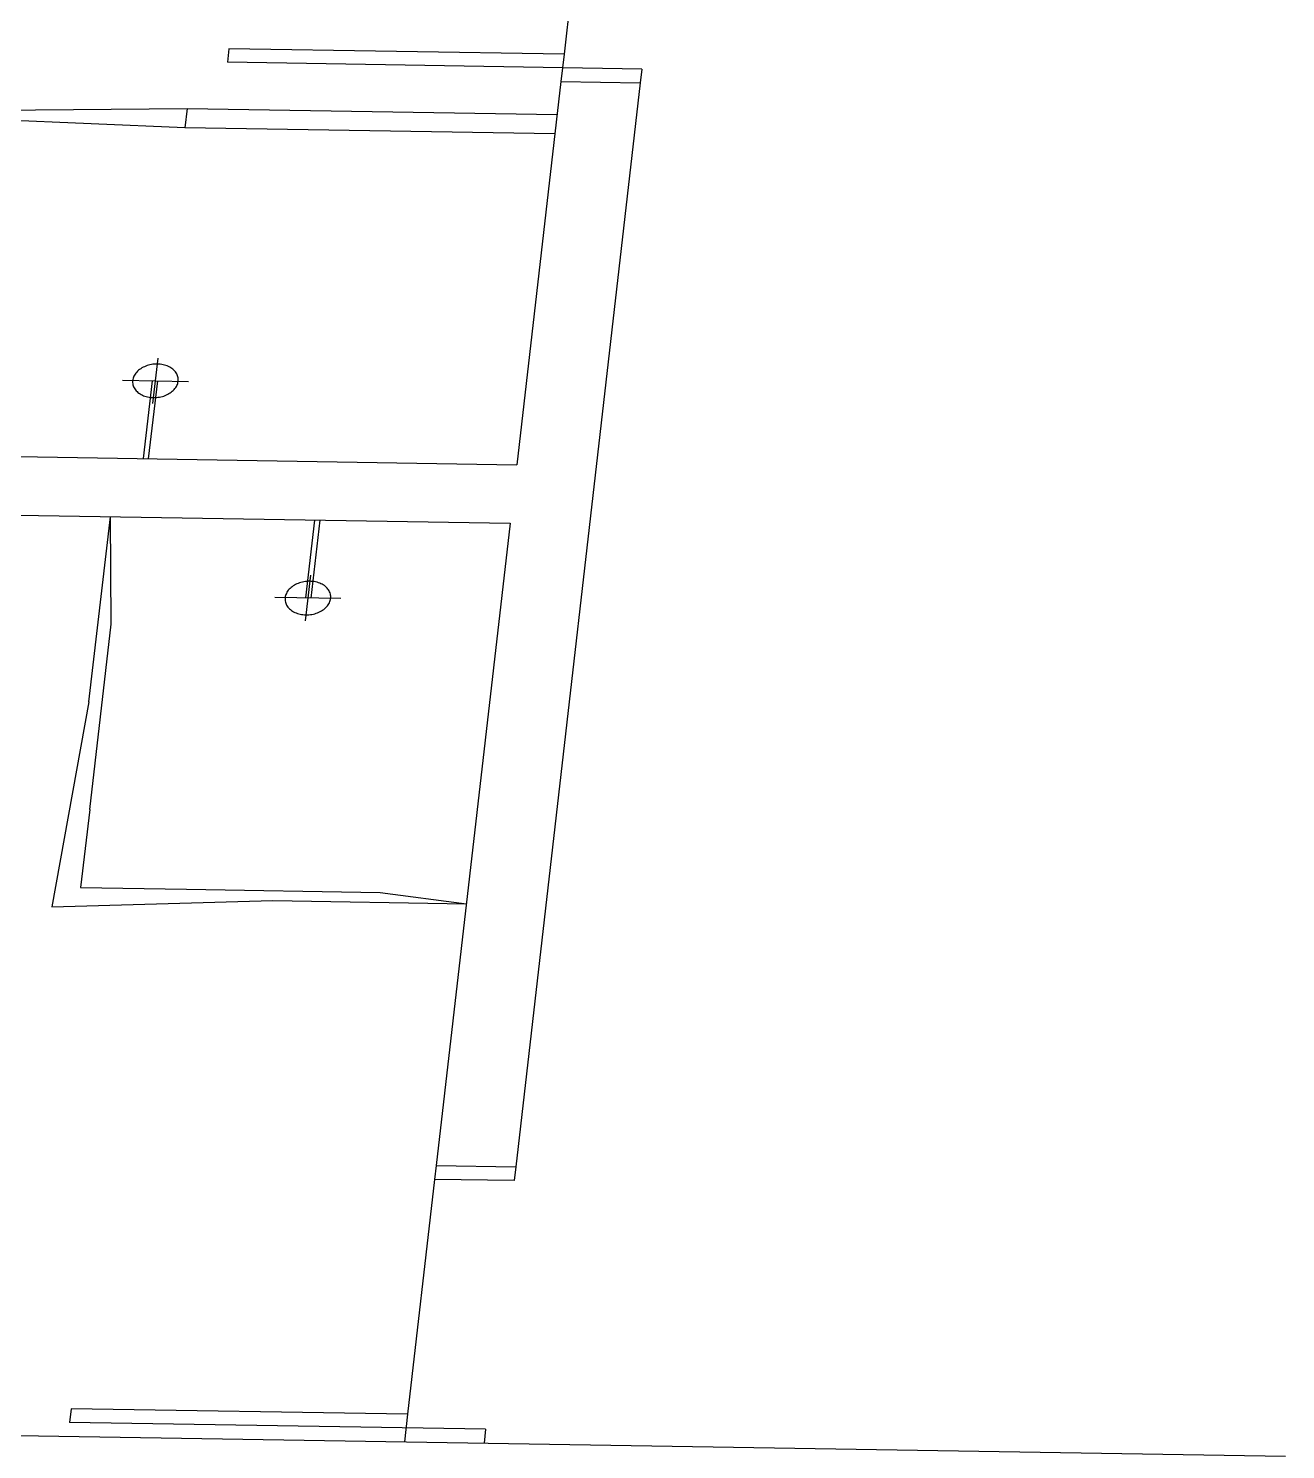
# Model space of a CAD drawing. Extents: x -68 to 264, y 51 to 115.
# Drawn here: x -62.303 to -59.594, y 74.777 to 77.839 of the extents above; entities that cross this region are included whole.
import ezdxf

# ---------------------------------------------------------------- set-up
doc = ezdxf.new("R2010")
doc.units = 0
doc.layers.get('0').update_dxf_attribs({"linetype": 'CONTINUOUS'})

msp = doc.modelspace()

# ---------------------------------------------------------------- linework, layer by layer
for p, q in [((-61.0911, 78.2862), (-61.1489, 77.784)), ((-61.8709, 77.7957), (-61.8743, 77.7664)), ((-61.1489, 77.784), (-61.8709, 77.7957)), ((-60.9814, 77.7519), (-61.8743, 77.7664)), ((-61.1489, 77.784), (-61.1556, 77.7253)), ((-60.9814, 77.7519), (-60.9847, 77.7225)), ((-60.9847, 77.7225), (-61.253, 75.3859)), ((-61.1556, 77.7253), (-61.2506, 76.8992)), ((-61.1556, 77.7253), (-60.9847, 77.7225)), ((-62.7609, 77.6591), (-61.9611, 77.6671)), ((-61.9611, 77.6671), (-61.966, 77.6252)), ((-61.9611, 77.6671), (-61.1638, 77.6541)), ((-61.966, 77.6252), (-62.7609, 77.6591)), ((-61.1686, 77.6122), (-61.966, 77.6252)), ((-62.0348, 77.1156), (-62.038, 77.1151)), ((-62.035, 77.0311), (-62.0236, 77.129)), ((-62.0316, 77.1159), (-62.0348, 77.1156)), ((-62.0283, 77.1161), (-62.0316, 77.1159)), ((-62.0251, 77.1161), (-62.0283, 77.1161)), ((-62.0219, 77.116), (-62.0251, 77.1161)), ((-62.0188, 77.1157), (-62.0219, 77.116)), ((-62.0156, 77.1153), (-62.0188, 77.1157)), ((-62.0774, 77.0856), (-62.078, 77.0832)), ((-62.0766, 77.0879), (-62.0774, 77.0856)), ((-62.0756, 77.0902), (-62.0766, 77.0879)), ((-62.0744, 77.0924), (-62.0756, 77.0902)), ((-62.073, 77.0946), (-62.0744, 77.0924)), ((-62.0714, 77.0967), (-62.073, 77.0946)), ((-62.0697, 77.0988), (-62.0714, 77.0967)), ((-62.0677, 77.1008), (-62.0697, 77.0988)), ((-62.0657, 77.1027), (-62.0677, 77.1008)), ((-62.0634, 77.1044), (-62.0657, 77.1027)), ((-62.061, 77.1061), (-62.0634, 77.1044)), ((-62.0585, 77.1077), (-62.061, 77.1061)), ((-62.0558, 77.1092), (-62.0585, 77.1077)), ((-62.0531, 77.1105), (-62.0558, 77.1092)), ((-62.0502, 77.1117), (-62.0531, 77.1105)), ((-62.0472, 77.1128), (-62.0502, 77.1117)), ((-62.0442, 77.1137), (-62.0472, 77.1128)), ((-62.0411, 77.1145), (-62.0442, 77.1137)), ((-62.038, 77.1151), (-62.0411, 77.1145)), ((-62.0126, 77.1147), (-62.0156, 77.1153)), ((-62.0096, 77.114), (-62.0126, 77.1147)), ((-62.0067, 77.1131), (-62.0096, 77.114)), ((-62.0039, 77.1121), (-62.0067, 77.1131)), ((-62.0012, 77.1109), (-62.0039, 77.1121)), ((-61.9986, 77.1096), (-62.0012, 77.1109)), ((-61.9961, 77.1082), (-61.9986, 77.1096)), ((-61.9938, 77.1067), (-61.9961, 77.1082)), ((-61.9917, 77.105), (-61.9938, 77.1067)), ((-61.9897, 77.1032), (-61.9917, 77.105)), ((-61.9879, 77.1014), (-61.9897, 77.1032)), ((-61.9862, 77.0994), (-61.9879, 77.1014)), ((-61.9848, 77.0974), (-61.9862, 77.0994)), ((-61.9835, 77.0953), (-61.9848, 77.0974)), ((-61.9824, 77.0931), (-61.9835, 77.0953)), ((-61.9815, 77.0909), (-61.9824, 77.0931)), ((-61.9809, 77.0886), (-61.9815, 77.0909)), ((-61.9804, 77.0863), (-61.9809, 77.0886)), ((-61.9802, 77.084), (-61.9804, 77.0863)), ((-62.1006, 77.0812), (-61.9581, 77.0789)), ((-62.0783, 77.0808), (-62.0785, 77.0785)), ((-62.0785, 77.0785), (-62.0785, 77.0761)), ((-62.0785, 77.0761), (-62.0782, 77.0738)), ((-62.078, 77.0832), (-62.0783, 77.0808)), ((-62.0782, 77.0738), (-62.0778, 77.0715)), ((-62.0778, 77.0715), (-62.0771, 77.0692)), ((-62.0771, 77.0692), (-62.0762, 77.067)), ((-62.0762, 77.067), (-62.0751, 77.0648)), ((-62.0751, 77.0648), (-62.0739, 77.0627)), ((-62.0739, 77.0627), (-62.0724, 77.0607)), ((-62.0724, 77.0607), (-62.0708, 77.0587)), ((-62.0708, 77.0587), (-62.0689, 77.0569)), ((-62.0689, 77.0569), (-62.0669, 77.0551)), ((-62.0669, 77.0551), (-62.0648, 77.0534)), ((-62.0553, 76.9123), (-62.0358, 77.0802)), ((-62.0439, 76.9121), (-62.0244, 77.08)), ((-61.9976, 77.054), (-61.9952, 77.0557)), ((-61.9952, 77.0557), (-61.993, 77.0574)), ((-61.993, 77.0574), (-61.9909, 77.0593)), ((-61.9909, 77.0593), (-61.989, 77.0613)), ((-61.989, 77.0613), (-61.9872, 77.0634)), ((-61.9872, 77.0634), (-61.9856, 77.0655)), ((-61.9856, 77.0655), (-61.9842, 77.0677)), ((-61.9842, 77.0677), (-61.983, 77.0699)), ((-61.983, 77.0699), (-61.9821, 77.0722)), ((-61.9821, 77.0722), (-61.9813, 77.0745)), ((-61.9813, 77.0745), (-61.9807, 77.0769)), ((-61.9807, 77.0769), (-61.9803, 77.0793)), ((-61.9803, 77.0793), (-61.9801, 77.0816)), ((-61.9801, 77.0816), (-61.9802, 77.084)), ((-62.0648, 77.0534), (-62.0625, 77.0519)), ((-62.0625, 77.0519), (-62.06, 77.0505)), ((-62.06, 77.0505), (-62.0575, 77.0492)), ((-62.0575, 77.0492), (-62.0548, 77.048)), ((-62.0548, 77.048), (-62.052, 77.047)), ((-62.052, 77.047), (-62.049, 77.0461)), ((-62.049, 77.0461), (-62.0461, 77.0454)), ((-62.0461, 77.0454), (-62.043, 77.0448)), ((-62.043, 77.0448), (-62.0399, 77.0444)), ((-62.0399, 77.0444), (-62.0367, 77.0441)), ((-62.0367, 77.0441), (-62.0335, 77.044)), ((-62.0335, 77.044), (-62.0303, 77.044)), ((-62.0303, 77.044), (-62.0271, 77.0442)), ((-62.0271, 77.0442), (-62.0239, 77.0445)), ((-62.0239, 77.0445), (-62.0207, 77.045)), ((-62.0207, 77.045), (-62.0175, 77.0456)), ((-62.0175, 77.0456), (-62.0144, 77.0464)), ((-62.0144, 77.0464), (-62.0114, 77.0473)), ((-62.0114, 77.0473), (-62.0084, 77.0484)), ((-62.0084, 77.0484), (-62.0056, 77.0496)), ((-62.0056, 77.0496), (-62.0028, 77.0509)), ((-62.0028, 77.0509), (-62.0001, 77.0524)), ((-62.0001, 77.0524), (-61.9976, 77.054)), ((-62.961, 76.927), (-61.2506, 76.8992)), ((-62.9758, 76.801), (-61.2651, 76.7732)), ((-62.1726, 76.388), (-62.1262, 76.7872)), ((-62.1245, 76.5557), (-62.1262, 76.7872)), ((-61.6863, 76.78), (-61.7058, 76.612)), ((-61.6749, 76.7799), (-61.6944, 76.6118)), ((-61.2651, 76.7732), (-61.4244, 75.3887)), ((-61.6952, 76.6609), (-61.7065, 76.5629)), ((-61.7445, 76.6265), (-61.7459, 76.6243)), ((-61.743, 76.6286), (-61.7445, 76.6265)), ((-61.7412, 76.6307), (-61.743, 76.6286)), ((-61.7393, 76.6327), (-61.7412, 76.6307)), ((-61.7372, 76.6346), (-61.7393, 76.6327)), ((-61.7349, 76.6363), (-61.7372, 76.6346)), ((-61.7326, 76.638), (-61.7349, 76.6363)), ((-61.73, 76.6396), (-61.7326, 76.638)), ((-61.7274, 76.6411), (-61.73, 76.6396)), ((-61.7246, 76.6424), (-61.7274, 76.6411)), ((-61.7217, 76.6436), (-61.7246, 76.6424)), ((-61.7188, 76.6447), (-61.7217, 76.6436)), ((-61.7157, 76.6456), (-61.7188, 76.6447)), ((-61.7126, 76.6464), (-61.7157, 76.6456)), ((-61.7095, 76.647), (-61.7126, 76.6464)), ((-61.7063, 76.6475), (-61.7095, 76.647)), ((-61.7031, 76.6479), (-61.7063, 76.6475)), ((-61.6999, 76.648), (-61.7031, 76.6479)), ((-61.6966, 76.6481), (-61.6999, 76.648)), ((-61.6934, 76.6479), (-61.6966, 76.6481)), ((-61.6903, 76.6476), (-61.6934, 76.6479)), ((-61.6872, 76.6472), (-61.6903, 76.6476)), ((-61.6841, 76.6466), (-61.6872, 76.6472)), ((-61.6811, 76.6459), (-61.6841, 76.6466)), ((-61.6782, 76.645), (-61.6811, 76.6459)), ((-61.6754, 76.644), (-61.6782, 76.645)), ((-61.6727, 76.6428), (-61.6754, 76.644)), ((-61.6701, 76.6415), (-61.6727, 76.6428)), ((-61.6676, 76.6401), (-61.6701, 76.6415)), ((-61.6653, 76.6386), (-61.6676, 76.6401)), ((-61.6632, 76.6369), (-61.6653, 76.6386)), ((-61.6612, 76.6351), (-61.6632, 76.6369)), ((-61.6594, 76.6333), (-61.6612, 76.6351)), ((-61.6577, 76.6313), (-61.6594, 76.6333)), ((-61.6563, 76.6293), (-61.6577, 76.6313)), ((-61.655, 76.6272), (-61.6563, 76.6293)), ((-61.6539, 76.625), (-61.655, 76.6272)), ((-61.6295, 76.6108), (-61.7721, 76.6131)), ((-61.7499, 76.6127), (-61.75, 76.6104)), ((-61.75, 76.6104), (-61.75, 76.608)), ((-61.75, 76.608), (-61.7498, 76.6057)), ((-61.7495, 76.6151), (-61.7499, 76.6127)), ((-61.7498, 76.6057), (-61.7493, 76.6033)), ((-61.7489, 76.6174), (-61.7495, 76.6151)), ((-61.7493, 76.6033), (-61.7486, 76.6011)), ((-61.7481, 76.6198), (-61.7489, 76.6174)), ((-61.7486, 76.6011), (-61.7477, 76.5988)), ((-61.7471, 76.622), (-61.7481, 76.6198)), ((-61.7477, 76.5988), (-61.7467, 76.5967)), ((-61.7459, 76.6243), (-61.7471, 76.622)), ((-61.7467, 76.5967), (-61.7454, 76.5945)), ((-61.6604, 76.5932), (-61.6587, 76.5952)), ((-61.6587, 76.5952), (-61.6571, 76.5974)), ((-61.6571, 76.5974), (-61.6557, 76.5995)), ((-61.6557, 76.5995), (-61.6545, 76.6018)), ((-61.6545, 76.6018), (-61.6535, 76.6041)), ((-61.653, 76.6228), (-61.6539, 76.625)), ((-61.6535, 76.6041), (-61.6527, 76.6064)), ((-61.6524, 76.6205), (-61.653, 76.6228)), ((-61.6527, 76.6064), (-61.6521, 76.6088)), ((-61.6519, 76.6182), (-61.6524, 76.6205)), ((-61.6521, 76.6088), (-61.6518, 76.6111)), ((-61.6516, 76.6158), (-61.6519, 76.6182)), ((-61.6518, 76.6111), (-61.6516, 76.6135)), ((-61.6516, 76.6135), (-61.6516, 76.6158)), ((-61.7454, 76.5945), (-61.7439, 76.5925)), ((-61.7439, 76.5925), (-61.7423, 76.5906)), ((-61.7423, 76.5906), (-61.7405, 76.5887)), ((-61.7405, 76.5887), (-61.7385, 76.5869)), ((-61.7385, 76.5869), (-61.7363, 76.5853)), ((-61.7363, 76.5853), (-61.734, 76.5837)), ((-61.734, 76.5837), (-61.7316, 76.5823)), ((-61.7316, 76.5823), (-61.729, 76.581)), ((-61.729, 76.581), (-61.7263, 76.5799)), ((-61.7263, 76.5799), (-61.7235, 76.5788)), ((-61.7235, 76.5788), (-61.7205, 76.578)), ((-61.7205, 76.578), (-61.7176, 76.5772)), ((-61.7176, 76.5772), (-61.7145, 76.5766)), ((-61.7145, 76.5766), (-61.7114, 76.5762)), ((-61.7114, 76.5762), (-61.7082, 76.5759)), ((-61.7082, 76.5759), (-61.705, 76.5758)), ((-61.705, 76.5758), (-61.7018, 76.5758)), ((-61.7018, 76.5758), (-61.6986, 76.576)), ((-61.6986, 76.576), (-61.6954, 76.5763)), ((-61.6954, 76.5763), (-61.6922, 76.5768)), ((-61.6922, 76.5768), (-61.689, 76.5774)), ((-61.689, 76.5774), (-61.6859, 76.5782)), ((-61.6859, 76.5782), (-61.6829, 76.5792)), ((-61.6829, 76.5792), (-61.6799, 76.5802)), ((-61.6799, 76.5802), (-61.677, 76.5814)), ((-61.677, 76.5814), (-61.6743, 76.5828)), ((-61.6743, 76.5828), (-61.6716, 76.5842)), ((-61.6716, 76.5842), (-61.6691, 76.5858)), ((-61.6691, 76.5858), (-61.6667, 76.5875)), ((-61.6667, 76.5875), (-61.6644, 76.5893)), ((-61.6644, 76.5893), (-61.6624, 76.5912)), ((-61.6624, 76.5912), (-61.6604, 76.5932)), ((-62.1709, 76.1562), (-62.1245, 76.5557)), ((-62.1726, 76.388), (-62.2525, 75.9467)), ((-62.1709, 76.1562), (-62.1905, 75.9879)), ((-62.1905, 75.9879), (-61.9621, 75.9842)), ((-61.9621, 75.9842), (-61.5454, 75.9774)), ((-62.2525, 75.9467), (-61.7762, 75.96)), ((-61.7762, 75.96), (-61.3594, 75.9532)), ((-61.5454, 75.9774), (-61.3594, 75.9532)), ((-61.4244, 75.3887), (-61.4278, 75.3592)), ((-61.4244, 75.3887), (-61.253, 75.3859)), ((-61.253, 75.3859), (-61.2564, 75.3564)), ((-61.4278, 75.3592), (-61.486, 74.8529)), ((-61.2564, 75.3564), (-61.4278, 75.3592)), ((-62.211, 74.8647), (-62.2144, 74.8352)), ((-61.486, 74.8529), (-62.211, 74.8647)), ((-61.486, 74.8529), (-61.4928, 74.7938)), ((-63.2082, 74.8218), (-59.5944, 74.7628)), ((-61.3179, 74.8205), (-62.2144, 74.8352)), ((-61.3179, 74.8205), (-61.3213, 74.791))]:
    msp.add_line(p, q)

doc.saveas('drawing.dxf')
